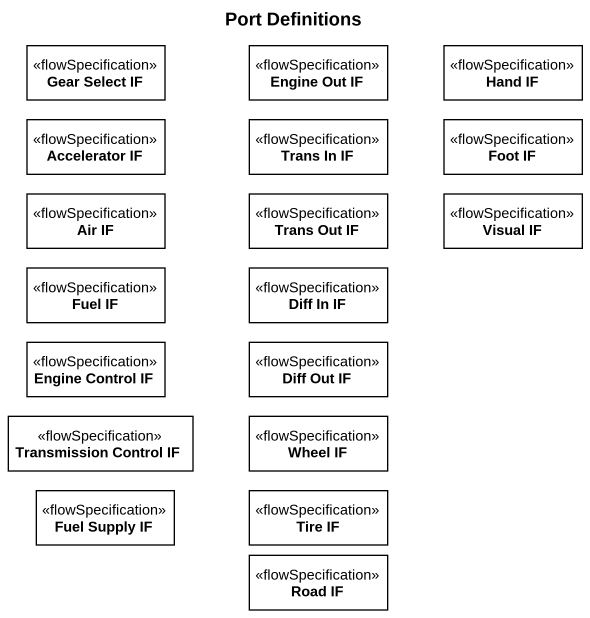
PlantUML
@startuml
title Port Definitions
hide circle
hide empty members
interface "Gear Select IF" as Gear_Select_IF <<flowSpecification>> #FFFFFF
interface "Engine Out IF" as Engine_Out_IF <<flowSpecification>> #FFFFFF
interface "Hand IF" as Hand_IF <<flowSpecification>> #FFFFFF
interface "Accelerator IF" as Accelerator_IF <<flowSpecification>> #FFFFFF
interface "Trans In IF" as Trans_In_IF <<flowSpecification>> #FFFFFF
interface "Foot IF" as Foot_IF <<flowSpecification>> #FFFFFF
interface "Air IF" as Air_IF <<flowSpecification>> #FFFFFF
interface "Trans Out IF" as Trans_Out_IF <<flowSpecification>> #FFFFFF
interface "Visual IF" as Visual_IF <<flowSpecification>> #FFFFFF
interface "Fuel IF" as Fuel_IF <<flowSpecification>> #FFFFFF
interface "Diff In IF" as Diff_In_IF <<flowSpecification>> #FFFFFF
interface "Engine Control IF" as Engine_Control_IF <<flowSpecification>> #FFFFFF
interface "Diff Out IF" as Diff_Out_IF <<flowSpecification>> #FFFFFF
interface "Transmission Control IF" as Transmission_Control_IF <<flowSpecification>> #FFFFFF
interface "Wheel IF" as Wheel_IF <<flowSpecification>> #FFFFFF
interface "Fuel Supply IF" as Fuel_Supply_IF <<flowSpecification>> #FFFFFF
interface "Tire IF" as Tire_IF <<flowSpecification>> #FFFFFF
interface "Road IF" as Road_IF <<flowSpecification>> #FFFFFF
@enduml
